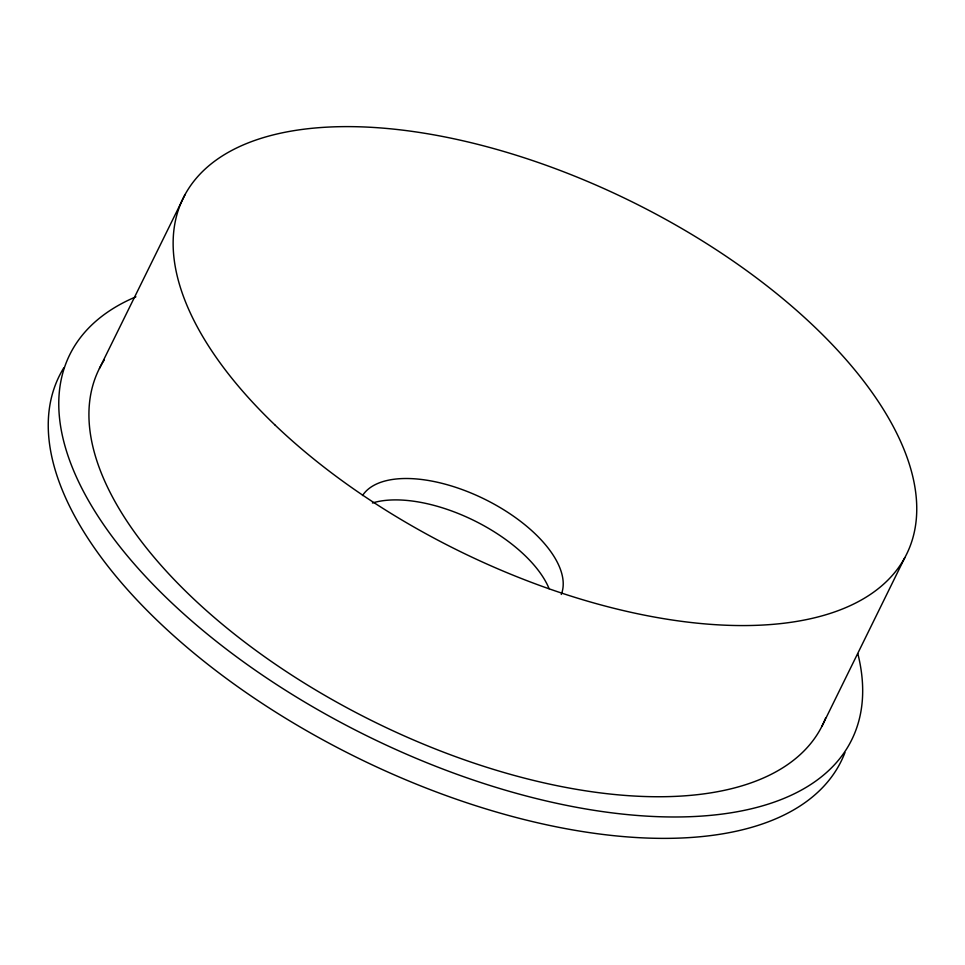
<?xml version="1.0" encoding="UTF-8"?>
<svg xmlns="http://www.w3.org/2000/svg" width="965" height="965" viewBox="0 0 965 965"><rect width="100%" height="100%" fill="white"/><g stroke="black" fill="none" stroke-linecap="round" stroke-linejoin="round"><path stroke-width="1.45" d="M99.467 368.377L185.123 194.496M821.987 726.163L904.784 557.71M825.594 718.105A403.129 194.821 26.2 0 1 371.959 720.722A403.129 194.821 26.2 0 1 104.317 359.897M362.514 495.552A111.132 53.714 26.2 0 1 485.335 499.532A111.132 53.714 26.2 0 1 561.28 594.44M844.942 752.603A435.818 210.623 26.2 0 1 356.929 757.525A435.818 210.623 26.2 0 1 63.762 367.894M857.849 653.739A435.818 210.623 26.2 0 1 366.205 735.511A435.818 210.623 26.2 0 1 135.908 296.81M372.418 502.982A111.132 53.714 26.2 0 1 472.754 519.918A111.132 53.714 26.2 0 1 549.109 588.698M274.711 424.721A403.129 194.821 26.2 0 0 901.214 563.693A403.129 194.821 26.2 0 0 458.93 139.877A403.129 194.821 26.2 0 0 274.711 424.721"/></g></svg>
